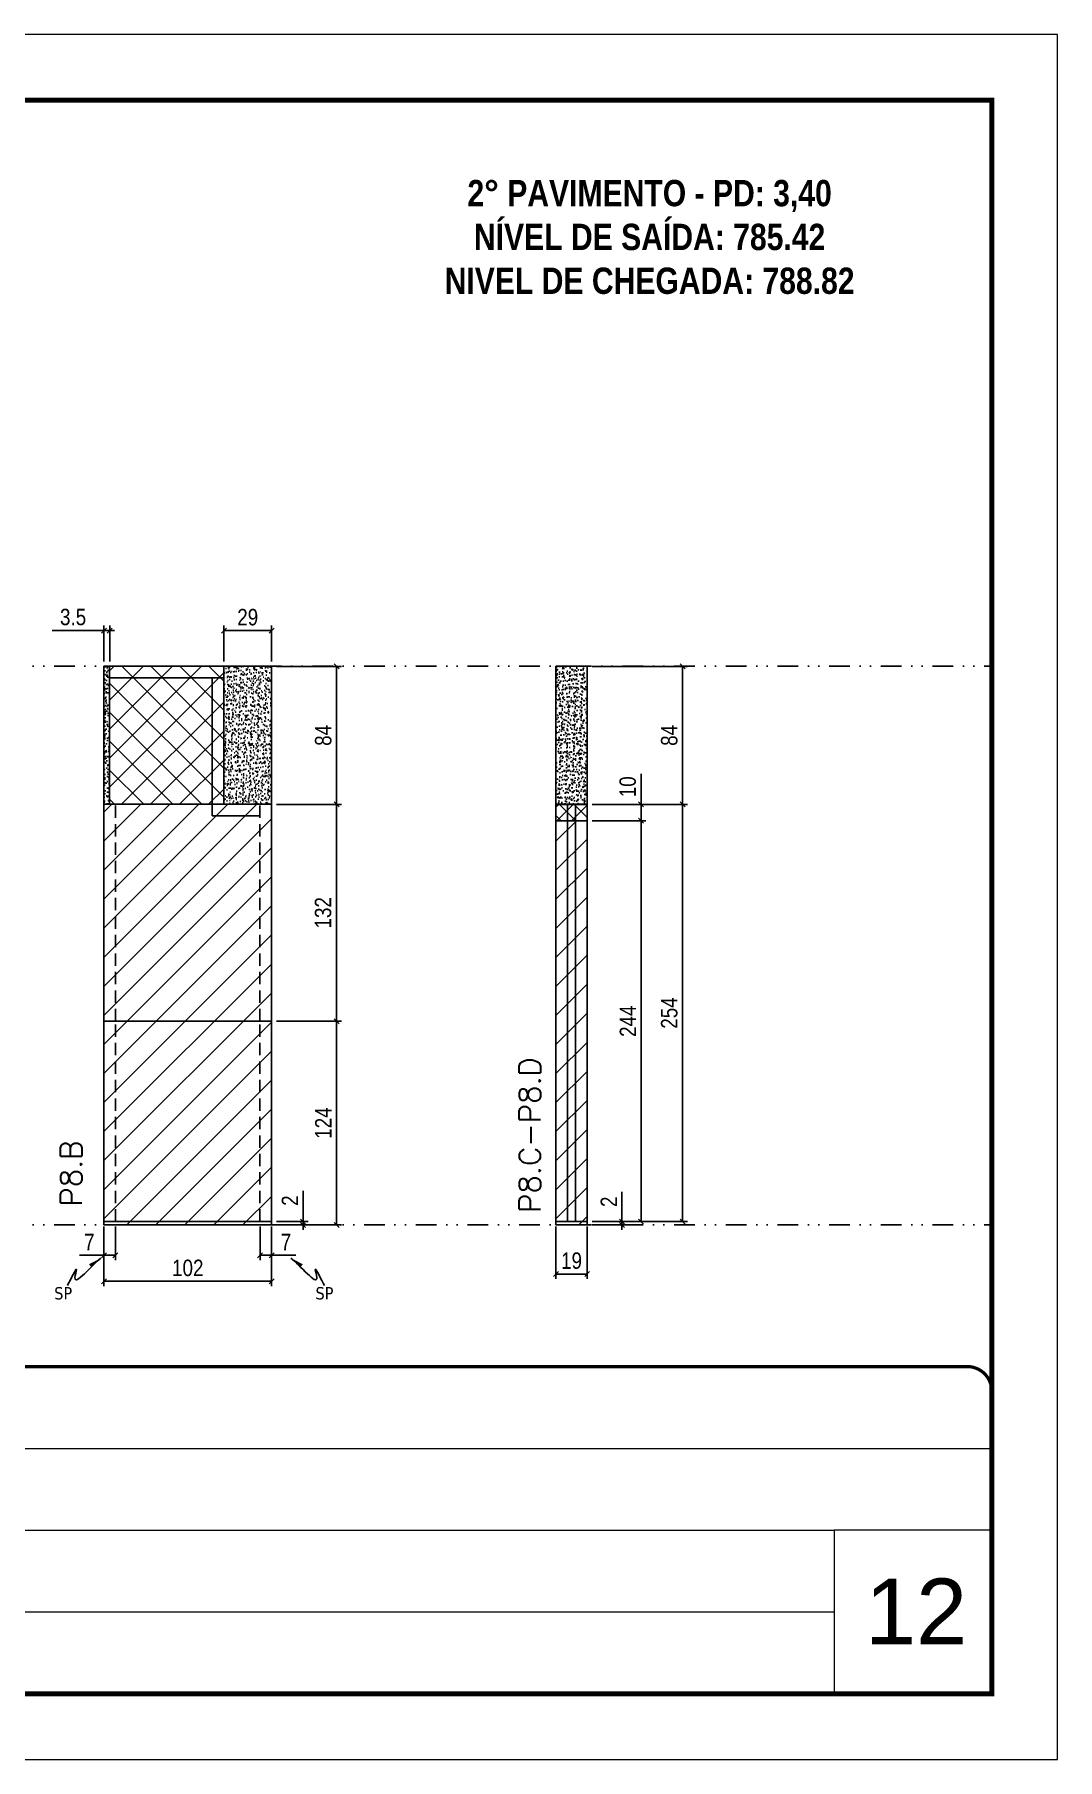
# Model space of a CAD drawing. Extents: x 2201 to 8455, y 252 to 7045.
# Drawn here: x 7832 to 8455, y 3698 to 4748 of the extents above; entities that cross this region are included whole.
import ezdxf

# ---------------------------------------------------------------- set-up
doc = ezdxf.new("R2010")
doc.units = 0
for name, pattern in [('CONTINUO', [0]), ('DASHED', [0.75, 0.5, -0.25]), ('DIVIDE2', [0.625, 0.25, -0.125, 0, -0.125, 0, -0.125]), ('HIDDEN', [0.375, 0.25, -0.125])]:
    doc.linetypes.add(name, pattern=pattern)
for name, color, linetype, lineweight in [('CARIMBO', 255, 'Continuous', 9), ('Folhas', 255, 'Continuous', 9), ('Hachura', 251, 'Continuous', 9), ('SARRAFO DE PRESSAO', 251, 'DASHED', 9), ('Texto Seção', 7, 'Continuous', 15)]:
    doc.layers.add(name, color=color, linetype=linetype, lineweight=lineweight)
for name, color, linetype in [('COTA', 241, 'Continuous'), ('NOMENCLATURA', 7, 'Continuous'), ('Nível', 160, 'Continuous'), ('Painéis', 200, 'Continuous'), ('SARR_2.2x7', 40, 'Continuous'), ('Sarrafo de Pressão', 42, 'HIDDEN'), ('texto', 7, 'Continuous')]:
    doc.layers.add(name, color=color, linetype=linetype)
doc.styles.add('ARIAL', font='arial.ttf')
doc.styles.add('COTA TECNICA', font='techl___.ttf', dxfattribs={"height": 10})
doc.styles.add('COTA TECNICA-50', font='techl___.ttf', dxfattribs={"height": 10})
doc.styles.add('REGUA-120', font='ROMANS.shx', dxfattribs={"height": 15})
doc.styles.add('ROMANC', font='techb___.ttf', dxfattribs={"height": 2.5})
doc.styles.get("Standard").update_dxf_attribs({"font": 'arial.ttf'})
doc.dimstyles.new('COTA PAINEL-50', dxfattribs={"dimtxt": 10, "dimasz": 3, "dimexe": 3, "dimexo": 3, "dimgap": 3, "dimtad": 1, "dimdec": 1, "dimzin": 12, "dimdsep": 46, "dimtxsty": 'COTA TECNICA-50', "dimblk1": 'OBLIQUE', "dimblk2": 'OBLIQUE', "dimsah": 1, "dimcen": 0.9, "dimclrd": 4, "dimclre": 4, "dimclrt": 240, "dimadec": 1, "dimazin": 3, "dimtfac": 1, "dimtdec": 1, "dimtmove": 0, "dimatfit": 3, "dimfxl": 1, "dimtolj": 1, "dimtzin": 12, "dimarcsym": 0})
doc.dimstyles.new('PAINEL', dxfattribs={"dimtxt": 10, "dimasz": 3, "dimexe": 3, "dimexo": 3, "dimgap": 3, "dimtad": 1, "dimdec": 1, "dimzin": 12, "dimdsep": 46, "dimtxsty": 'COTA TECNICA', "dimblk1": 'OBLIQUE', "dimblk2": 'OBLIQUE', "dimsah": 1, "dimcen": 0.9, "dimclrd": 4, "dimclre": 4, "dimclrt": 240, "dimadec": 1, "dimazin": 3, "dimtfac": 1, "dimtdec": 1, "dimtmove": 0, "dimatfit": 3, "dimfxl": 1, "dimtolj": 1, "dimtzin": 12, "dimarcsym": 0})
doc.dimstyles.get("Standard").update_dxf_attribs({"dimtxt": 0.18, "dimasz": 0.18, "dimexe": 0.18, "dimexo": 0.0625, "dimgap": 0.09, "dimtad": 0, "dimtih": 1, "dimtoh": 1, "dimdec": 4, "dimzin": 0, "dimdsep": 46, "dimtxsty": 'Standard', "dimcen": 0.09, "dimadec": 0, "dimazin": 0, "dimtfac": 1, "dimtdec": 4, "dimtofl": 0, "dimtmove": 0, "dimatfit": 3, "dimfxl": 1, "dimtolj": 1, "dimtzin": 0, "dimarcsym": 0})
pattern_1 = [(50, (-167614.649, -105473.8634), (5.46554007, -0.47817257), [0.5715, -6.2865]), (355, (-167614.649, -105473.8634), (-1.05730264, 5.73170536), [0.4572, -5.02921753]), (100.4514447, (-167614.1936, -105473.903), (4.40823741, 5.25353256), [0.48570026, -5.34270734]), (46.1842, (-167614.649, -105472.3394), (8.13237123, -1.26126984), [0.85725, -9.42975]), (96.6355576, (-167613.971, -105472.4445), (7.12212402, 7.42278374), [0.7285507, -8.01406824]), (351.184151, (-167614.649, -105472.339), (7.12212402, 7.42278374), [0.685799, -7.54379196]), (21, (-167613.887, -105472.7204), (4.54843174, -3.06795595), [0.5715, -6.2865]), (326, (-167613.887, -105472.7204), (1.85406085, 5.52563898), [0.4572, -5.0292]), (71.451445, (-167613.508, -105472.976), (6.40249258, 2.45768307), [0.48570026, -5.34269813]), (37.5, (-167614.649, -105473.8634), (0.092658098, 2.536651166), [0, -4.96824, 0, -5.1054, 0, -5.04825]), (7.5, (-167614.649, -105473.8634), (2.004589875, 3.005417245), [0, -2.91084, 0, -4.85394, 0, -1.92405]), (327.5, (-167616.3483, -105473.8634), (4.067717855, -0.17186232), [0, -1.905, 0, -5.9436, 0, -7.8867]), (317.5, (-167617.1103, -105473.8634), (4.44387544, 0.76279473), [0, -2.4765, 0, -3.94716, 0, -5.6007])]

# ---------------------------------------------------------------- blocks, each defined once
blk = doc.blocks.new('9999999999')
at = {"color": 30, "linetype": 'CONTINUO'}
for p, q in [((98564.6, 34379.6), (99584, 34379.6)), ((98564.6, 34329.8), (99488, 34329.8)), ((99584, 34329.8), (99488, 34329.8)), ((99488, 34329.8), (99488, 34230.2)), ((98564.6, 34280), (99488, 34280))]:
    blk.add_line(p, q, dxfattribs=at)
at = {"color": 30, "linetype": 'CONTINUO', "const_width": 2}
blk.add_lwpolyline([(99584, 34230.2), (99584, 34414.4, 0.414214), (99569, 34429.4), (98229, 34429.4, 0.414214), (98214, 34414.4), (98214, 34245.2, 0.414214), (98229, 34230.2), (99584, 34230.2)], format="xyb", dxfattribs=at)
at = {"layer": 'Folhas'}
blk.add_lwpolyline([(98139, 34190.2), (99624, 34190.2), (99624, 35240.2), (98139, 35240.2)], close=True, dxfattribs=at)
at = {"layer": 'Folhas', "color": 30, "const_width": 3}
blk.add_lwpolyline([(98214, 34230.2), (99584, 34230.2), (99584, 35200.2), (98214, 35200.2)], close=True, dxfattribs=at)
blk = doc.blocks.new('_Oblique')
at = {"color": 0, "linetype": 'ByBlock', "lineweight": -2}
blk.add_line((-0.5, -0.5), (0.5, 0.5), dxfattribs=at)
blk = doc.blocks.new('*D327')
at = {"layer": 'COTA', "color": 4, "lineweight": -2, "transparency": 16777216}
for p, q in [((7874.5, 4021.9), (7874.5, 3985.6)), ((7976.5, 4021.9), (7976.5, 3985.6)), ((7976.5, 3988.6), (7874.5, 3988.6))]:
    blk.add_line(p, q, dxfattribs=at)
at = {"layer": 'Defpoints', "color": 0, "transparency": 16777216}
for p in [(7874.5, 4024.9), (7976.5, 4024.9), (7874.5, 3988.6)]:
    blk.add_point(p, dxfattribs=at)
at = {"layer": 'COTA', "color": 4, "lineweight": -2, "transparency": 16777216, "xscale": 3, "yscale": 3, "zscale": 3, "rotation": 180}
blk.add_blockref('_Oblique', (7874.5, 3988.6), dxfattribs=at)
at = {"layer": 'COTA', "color": 4, "lineweight": -2, "transparency": 16777216, "xscale": 3, "yscale": 3, "zscale": 3}
blk.add_blockref('_Oblique', (7976.5, 3988.6), dxfattribs=at)
at = {"layer": 'COTA', "color": 240, "transparency": 16777216, "insert": (7925.5, 3996.7), "char_height": 10, "attachment_point": 5, "style": 'COTA TECNICA'}
blk.add_mtext('\\A1;102', dxfattribs=at)
blk = doc.blocks.new('*D328')
at = {"layer": 'COTA', "color": 4, "lineweight": -2, "transparency": 16777216}
for p, q in [((7969.5, 4021.9), (7969.5, 4001.4)), ((7976.5, 4019.9), (7976.5, 4001.4)), ((7969.5, 4004.4), (7976.5, 4004.4)), ((7976.5, 4004.4), (7991.2, 4004.4))]:
    blk.add_line(p, q, dxfattribs=at)
at = {"layer": 'Defpoints', "color": 0, "transparency": 16777216}
for p in [(7969.5, 4024.9), (7976.5, 4022.9), (7976.5, 4004.4)]:
    blk.add_point(p, dxfattribs=at)
at = {"layer": 'COTA', "color": 4, "lineweight": -2, "transparency": 16777216, "xscale": 3, "yscale": 3, "zscale": 3, "rotation": 180}
blk.add_blockref('_Oblique', (7969.5, 4004.4), dxfattribs=at)
at = {"layer": 'COTA', "color": 4, "lineweight": -2, "transparency": 16777216, "xscale": 3, "yscale": 3, "zscale": 3}
blk.add_blockref('_Oblique', (7976.5, 4004.4), dxfattribs=at)
at = {"layer": 'COTA', "color": 240, "transparency": 16777216, "insert": (7985.3, 4012.5), "char_height": 10, "attachment_point": 5, "style": 'COTA TECNICA-50'}
blk.add_mtext('\\A1;7', dxfattribs=at)
blk = doc.blocks.new('*D329')
at = {"layer": 'COTA', "color": 4, "lineweight": -2, "transparency": 16777216}
for p, q in [((7881.5, 4021.9), (7881.5, 4001.4)), ((7874.5, 4019.9), (7874.5, 4001.4)), ((7874.5, 4004.4), (7859.7, 4004.4)), ((7881.5, 4004.4), (7874.5, 4004.4))]:
    blk.add_line(p, q, dxfattribs=at)
at = {"layer": 'Defpoints', "color": 0, "transparency": 16777216}
for p in [(7874.5, 4022.9), (7881.5, 4024.9), (7874.5, 4004.4)]:
    blk.add_point(p, dxfattribs=at)
at = {"layer": 'COTA', "color": 4, "lineweight": -2, "transparency": 16777216, "xscale": 3, "yscale": 3, "zscale": 3, "rotation": 180}
blk.add_blockref('_Oblique', (7874.5, 4004.4), dxfattribs=at)
at = {"layer": 'COTA', "color": 4, "lineweight": -2, "transparency": 16777216, "xscale": 3, "yscale": 3, "zscale": 3}
blk.add_blockref('_Oblique', (7881.5, 4004.4), dxfattribs=at)
at = {"layer": 'COTA', "color": 240, "transparency": 16777216, "insert": (7865.6, 4012.5), "char_height": 10, "attachment_point": 5, "style": 'COTA TECNICA-50'}
blk.add_mtext('\\A1;7', dxfattribs=at)
blk = doc.blocks.new('*D330')
at = {"layer": 'COTA', "color": 4, "linetype": 'ByBlock', "lineweight": -2, "transparency": 16777216}
for p, q in [((7979.5, 4146.9), (8019.1, 4146.9)), ((8016.1, 4022.9), (8016.1, 4146.9)), ((7979.5, 4022.9), (8019.1, 4022.9))]:
    blk.add_line(p, q, dxfattribs=at)
at = {"layer": 'Defpoints', "color": 0, "linetype": 'ByBlock', "transparency": 16777216}
for p in [(7976.5, 4146.9), (8016.1, 4146.9), (7976.5, 4022.9)]:
    blk.add_point(p, dxfattribs=at)
at = {"layer": 'COTA', "color": 4, "linetype": 'ByBlock', "lineweight": -2, "transparency": 16777216, "xscale": 3, "yscale": 3, "zscale": 3}
for p, rotation in [((8016.1, 4146.9), 90), ((8016.1, 4022.9), 270)]:
    blk.add_blockref('_Oblique', p, dxfattribs=dict(at, rotation=rotation))
at = {"layer": 'COTA', "color": 240, "linetype": 'ByBlock', "transparency": 16777216, "insert": (8008, 4084.9), "char_height": 10, "attachment_point": 5, "rotation": 90, "style": 'COTA TECNICA'}
blk.add_mtext('\\A1;124', dxfattribs=at)
blk = doc.blocks.new('*D331')
at = {"layer": 'COTA', "color": 4, "lineweight": -2, "transparency": 16777216}
for p, q in [((7995.7, 4024.9), (7995.7, 4043.7)), ((7979.5, 4024.9), (7998.7, 4024.9)), ((7979.5, 4022.9), (7998.7, 4022.9)), ((7995.7, 4022.9), (7995.7, 4024.9)), ((7995.7, 4022.9), (7995.7, 4019.9))]:
    blk.add_line(p, q, dxfattribs=at)
at = {"layer": 'Defpoints', "color": 0, "transparency": 16777216}
for p in [(7976.5, 4024.9), (7976.5, 4022.9), (7995.7, 4022.9)]:
    blk.add_point(p, dxfattribs=at)
at = {"layer": 'COTA', "color": 4, "lineweight": -2, "transparency": 16777216, "xscale": 3, "yscale": 3, "zscale": 3}
for p, rotation in [((7995.7, 4024.9), 270), ((7995.7, 4022.9), 90)]:
    blk.add_blockref('_Oblique', p, dxfattribs=dict(at, rotation=rotation))
at = {"layer": 'COTA', "color": 240, "transparency": 16777216, "insert": (7987.7, 4037.7), "char_height": 10, "attachment_point": 5, "rotation": 90, "style": 'COTA TECNICA-50'}
blk.add_mtext('\\A1;2', dxfattribs=at)
blk = doc.blocks.new('*D332')
at = {"layer": 'COTA', "color": 4, "linetype": 'ByBlock', "lineweight": -2, "transparency": 16777216}
for p, q in [((7979.5, 4146.9), (8019.1, 4146.9)), ((8016.1, 4022.9), (8016.1, 4146.9)), ((7979.5, 4022.9), (8019.1, 4022.9))]:
    blk.add_line(p, q, dxfattribs=at)
at = {"layer": 'Defpoints', "color": 0, "linetype": 'ByBlock', "transparency": 16777216}
for p in [(7976.5, 4146.9), (8016.1, 4146.9), (7976.5, 4022.9)]:
    blk.add_point(p, dxfattribs=at)
at = {"layer": 'COTA', "color": 4, "linetype": 'ByBlock', "lineweight": -2, "transparency": 16777216, "xscale": 3, "yscale": 3, "zscale": 3}
for p, rotation in [((8016.1, 4146.9), 90), ((8016.1, 4022.9), 270)]:
    blk.add_blockref('_Oblique', p, dxfattribs=dict(at, rotation=rotation))
at = {"layer": 'COTA', "color": 240, "linetype": 'ByBlock', "transparency": 16777216, "insert": (8008, 4084.9), "char_height": 10, "attachment_point": 5, "rotation": 90, "style": 'COTA TECNICA'}
blk.add_mtext('\\A1;124', dxfattribs=at)
blk = doc.blocks.new('*D333')
at = {"layer": 'COTA', "color": 4, "lineweight": -2, "transparency": 16777216}
for p, q in [((7979.5, 4362.9), (8019.1, 4362.9)), ((8016.1, 4278.9), (8016.1, 4362.9)), ((7979.5, 4278.9), (8019.1, 4278.9))]:
    blk.add_line(p, q, dxfattribs=at)
at = {"layer": 'Defpoints', "color": 0, "transparency": 16777216}
for p in [(7976.5, 4362.9), (8016.1, 4362.9), (7976.5, 4278.9)]:
    blk.add_point(p, dxfattribs=at)
at = {"layer": 'COTA', "color": 4, "lineweight": -2, "transparency": 16777216, "xscale": 3, "yscale": 3, "zscale": 3}
for p, rotation in [((8016.1, 4362.9), 90), ((8016.1, 4278.9), 270)]:
    blk.add_blockref('_Oblique', p, dxfattribs=dict(at, rotation=rotation))
at = {"layer": 'COTA', "color": 240, "transparency": 16777216, "insert": (8008, 4320.9), "char_height": 10, "attachment_point": 5, "rotation": 90, "style": 'COTA TECNICA-50'}
blk.add_mtext('\\A1;84', dxfattribs=at)
blk = doc.blocks.new('*D341')
at = {"layer": 'COTA', "color": 4, "lineweight": -2, "transparency": 16777216}
for p, q in [((8149.6, 4021.9), (8149.6, 3990)), ((8168.6, 4021.9), (8168.6, 3990)), ((8149.6, 3993), (8168.6, 3993))]:
    blk.add_line(p, q, dxfattribs=at)
at = {"layer": 'Defpoints', "color": 0, "transparency": 16777216}
for p in [(8149.6, 4024.9), (8168.6, 4024.9), (8168.6, 3993)]:
    blk.add_point(p, dxfattribs=at)
at = {"layer": 'COTA', "color": 4, "lineweight": -2, "transparency": 16777216, "xscale": 3, "yscale": 3, "zscale": 3, "rotation": 180}
blk.add_blockref('_Oblique', (8149.6, 3993), dxfattribs=at)
at = {"layer": 'COTA', "color": 4, "lineweight": -2, "transparency": 16777216, "xscale": 3, "yscale": 3, "zscale": 3}
blk.add_blockref('_Oblique', (8168.6, 3993), dxfattribs=at)
at = {"layer": 'COTA', "color": 240, "transparency": 16777216, "insert": (8159.1, 4001.1), "char_height": 10, "attachment_point": 5, "style": 'COTA TECNICA'}
blk.add_mtext('\\A1;19', dxfattribs=at)
blk = doc.blocks.new('*D342')
at = {"layer": 'COTA', "color": 4, "lineweight": -2, "transparency": 16777216}
for p, q in [((8189.8, 4024.9), (8189.8, 4043)), ((8171.6, 4024.9), (8192.8, 4024.9)), ((8171.6, 4022.9), (8192.8, 4022.9)), ((8189.8, 4022.9), (8189.8, 4024.9)), ((8189.8, 4022.9), (8189.8, 4019.9))]:
    blk.add_line(p, q, dxfattribs=at)
at = {"layer": 'Defpoints', "color": 0, "transparency": 16777216}
for p in [(8168.6, 4024.9), (8168.6, 4022.9), (8189.8, 4024.9)]:
    blk.add_point(p, dxfattribs=at)
at = {"layer": 'COTA', "color": 4, "lineweight": -2, "transparency": 16777216, "xscale": 3, "yscale": 3, "zscale": 3}
for p, rotation in [((8189.8, 4024.9), 270), ((8189.8, 4022.9), 90)]:
    blk.add_blockref('_Oblique', p, dxfattribs=dict(at, rotation=rotation))
at = {"layer": 'COTA', "color": 240, "transparency": 16777216, "insert": (8181.8, 4037), "char_height": 10, "attachment_point": 5, "rotation": 90, "style": 'COTA TECNICA-50'}
blk.add_mtext('\\A1;2', dxfattribs=at)
blk = doc.blocks.new('*D722')
at = {"layer": 'COTA', "color": 4, "linetype": 'ByBlock', "lineweight": -2, "transparency": 16777216}
for p, q in [((8171.6, 4362.9), (8229.7, 4362.9)), ((8226.7, 4362.9), (8226.7, 4278.9)), ((8171.6, 4278.9), (8229.7, 4278.9))]:
    blk.add_line(p, q, dxfattribs=at)
at = {"layer": 'Defpoints', "color": 0, "linetype": 'ByBlock', "transparency": 16777216}
for p in [(8168.6, 4362.9), (8168.6, 4278.9), (8226.7, 4278.9)]:
    blk.add_point(p, dxfattribs=at)
at = {"layer": 'COTA', "color": 4, "linetype": 'ByBlock', "lineweight": -2, "transparency": 16777216, "xscale": 3, "yscale": 3, "zscale": 3}
for p, rotation in [((8226.7, 4362.9), 90), ((8226.7, 4278.9), 270)]:
    blk.add_blockref('_Oblique', p, dxfattribs=dict(at, rotation=rotation))
at = {"layer": 'COTA', "color": 240, "linetype": 'ByBlock', "transparency": 16777216, "insert": (8218.6, 4320.9), "char_height": 10, "attachment_point": 5, "rotation": 90, "style": 'COTA TECNICA'}
blk.add_mtext('\\A1;84', dxfattribs=at)
blk = doc.blocks.new('*D723')
at = {"layer": 'COTA', "color": 4, "lineweight": -2, "transparency": 16777216}
for p, q in [((8201.4, 4278.9), (8201.4, 4297.4)), ((8171.6, 4278.9), (8204.4, 4278.9)), ((8201.4, 4268.9), (8201.4, 4278.9)), ((8171.6, 4268.9), (8204.4, 4268.9))]:
    blk.add_line(p, q, dxfattribs=at)
at = {"layer": 'Defpoints', "color": 0, "transparency": 16777216}
for p in [(8168.6, 4278.9), (8201.4, 4278.9), (8168.6, 4268.9)]:
    blk.add_point(p, dxfattribs=at)
at = {"layer": 'COTA', "color": 4, "lineweight": -2, "transparency": 16777216, "xscale": 3, "yscale": 3, "zscale": 3}
for p, rotation in [((8201.4, 4278.9), 90), ((8201.4, 4268.9), 270)]:
    blk.add_blockref('_Oblique', p, dxfattribs=dict(at, rotation=rotation))
at = {"layer": 'COTA', "color": 240, "transparency": 16777216, "insert": (8193.3, 4289.6), "char_height": 10, "attachment_point": 5, "rotation": 90, "style": 'COTA TECNICA-50'}
blk.add_mtext('\\A1;10', dxfattribs=at)
blk = doc.blocks.new('*D698')
at = {"layer": 'COTA', "color": 4, "lineweight": -2, "transparency": 16777216}
for p, q in [((8171.6, 4268.9), (8204.4, 4268.9)), ((8201.4, 4024.9), (8201.4, 4268.9)), ((8171.6, 4024.9), (8204.4, 4024.9))]:
    blk.add_line(p, q, dxfattribs=at)
at = {"layer": 'Defpoints', "color": 0, "transparency": 16777216}
for p in [(8168.6, 4268.9), (8201.4, 4268.9), (8168.6, 4024.9)]:
    blk.add_point(p, dxfattribs=at)
at = {"layer": 'COTA', "color": 4, "lineweight": -2, "transparency": 16777216, "xscale": 3, "yscale": 3, "zscale": 3}
for p, rotation in [((8201.4, 4268.9), 90), ((8201.4, 4024.9), 270)]:
    blk.add_blockref('_Oblique', p, dxfattribs=dict(at, rotation=rotation))
at = {"layer": 'COTA', "color": 240, "transparency": 16777216, "insert": (8193.4, 4146.9), "char_height": 10, "attachment_point": 5, "rotation": 90, "style": 'COTA TECNICA'}
blk.add_mtext('\\A1;244', dxfattribs=at)
blk = doc.blocks.new('*D699')
at = {"layer": 'COTA', "color": 4, "lineweight": -2, "transparency": 16777216}
for p, q in [((7947.5, 4365.9), (7947.5, 4387.7)), ((7976.5, 4384.7), (7947.5, 4384.7)), ((7976.5, 4365.9), (7976.5, 4387.7))]:
    blk.add_line(p, q, dxfattribs=at)
at = {"layer": 'Defpoints', "color": 0, "transparency": 16777216}
for p in [(7947.5, 4384.7), (7947.5, 4362.9), (7976.5, 4362.9)]:
    blk.add_point(p, dxfattribs=at)
at = {"layer": 'COTA', "color": 4, "lineweight": -2, "transparency": 16777216, "xscale": 3, "yscale": 3, "zscale": 3, "rotation": 180}
blk.add_blockref('_Oblique', (7947.5, 4384.7), dxfattribs=at)
at = {"layer": 'COTA', "color": 4, "lineweight": -2, "transparency": 16777216, "xscale": 3, "yscale": 3, "zscale": 3}
blk.add_blockref('_Oblique', (7976.5, 4384.7), dxfattribs=at)
at = {"layer": 'COTA', "color": 240, "transparency": 16777216, "insert": (7962, 4392.8), "char_height": 10, "attachment_point": 5, "style": 'COTA TECNICA'}
blk.add_mtext('\\A1;29', dxfattribs=at)
blk = doc.blocks.new('*D289')
at = {"layer": 'COTA', "color": 4, "lineweight": -2, "transparency": 16777216}
for p, q in [((7874.5, 4384.7), (7842.9, 4384.7)), ((7874.5, 4365.9), (7874.5, 4387.7)), ((7878, 4384.7), (7874.5, 4384.7)), ((7878, 4365.9), (7878, 4387.7)), ((7878, 4384.7), (7881, 4384.7))]:
    blk.add_line(p, q, dxfattribs=at)
at = {"layer": 'Defpoints', "color": 0, "transparency": 16777216}
for p in [(7874.5, 4384.7), (7874.5, 4362.9), (7878, 4362.9)]:
    blk.add_point(p, dxfattribs=at)
at = {"layer": 'COTA', "color": 4, "lineweight": -2, "transparency": 16777216, "xscale": 3, "yscale": 3, "zscale": 3}
blk.add_blockref('_Oblique', (7874.5, 4384.7), dxfattribs=at)
at = {"layer": 'COTA', "color": 4, "lineweight": -2, "transparency": 16777216, "xscale": 3, "yscale": 3, "zscale": 3, "rotation": 180}
blk.add_blockref('_Oblique', (7878, 4384.7), dxfattribs=at)
at = {"layer": 'COTA', "color": 240, "transparency": 16777216, "insert": (7855.7, 4392.9), "char_height": 10, "attachment_point": 5, "style": 'COTA TECNICA'}
blk.add_mtext('\\A1;3.5', dxfattribs=at)
blk = doc.blocks.new('*D700')
at = {"layer": 'COTA', "color": 4, "lineweight": -2, "transparency": 16777216}
for p, q in [((7979.5, 4278.9), (8019.1, 4278.9)), ((8016.1, 4278.9), (8016.1, 4146.9)), ((7979.5, 4146.9), (8019.1, 4146.9))]:
    blk.add_line(p, q, dxfattribs=at)
at = {"layer": 'Defpoints', "color": 0, "transparency": 16777216}
for p in [(7976.5, 4278.9), (7976.5, 4146.9), (8016.1, 4146.9)]:
    blk.add_point(p, dxfattribs=at)
at = {"layer": 'COTA', "color": 4, "lineweight": -2, "transparency": 16777216, "xscale": 3, "yscale": 3, "zscale": 3}
for p, rotation in [((8016.1, 4278.9), 90), ((8016.1, 4146.9), 270)]:
    blk.add_blockref('_Oblique', p, dxfattribs=dict(at, rotation=rotation))
at = {"layer": 'COTA', "color": 240, "transparency": 16777216, "insert": (8007.9, 4212.9), "char_height": 10, "attachment_point": 5, "rotation": 90, "style": 'COTA TECNICA'}
blk.add_mtext('\\A1;132', dxfattribs=at)
blk = doc.blocks.new('*D290')
at = {"layer": 'COTA', "color": 4, "lineweight": -2, "transparency": 16777216}
for p, q in [((8171.6, 4278.9), (8229.7, 4278.9)), ((8226.7, 4278.9), (8226.7, 4024.9)), ((8171.6, 4024.9), (8229.7, 4024.9))]:
    blk.add_line(p, q, dxfattribs=at)
at = {"layer": 'Defpoints', "color": 0, "transparency": 16777216}
for p in [(8168.6, 4278.9), (8168.6, 4024.9), (8226.7, 4024.9)]:
    blk.add_point(p, dxfattribs=at)
at = {"layer": 'COTA', "color": 4, "lineweight": -2, "transparency": 16777216, "xscale": 3, "yscale": 3, "zscale": 3}
for p, rotation in [((8226.7, 4278.9), 90), ((8226.7, 4024.9), 270)]:
    blk.add_blockref('_Oblique', p, dxfattribs=dict(at, rotation=rotation))
at = {"layer": 'COTA', "color": 240, "transparency": 16777216, "insert": (8218.6, 4151.9), "char_height": 10, "attachment_point": 5, "rotation": 90, "style": 'COTA TECNICA'}
blk.add_mtext('\\A1;254', dxfattribs=at)

msp = doc.modelspace()

# ---------------------------------------------------------------- hatches: boundary and pattern name
at = {"layer": 'COTA', "linetype": 'ByBlock'}
h = msp.add_hatch(dxfattribs=at)
h.set_pattern_fill('AR-CONC', color=256, scale=0.03)
h.set_pattern_definition(pattern_1)
h.paths.add_polyline_path([(7874.46, 4278.93), (7877.96, 4278.93), (7877.96, 4362.93), (7874.46, 4362.93)])
h = msp.add_hatch(dxfattribs=at)
h.set_pattern_fill('AR-CONC', color=256, scale=0.03)
h.set_pattern_definition(pattern_1)
h.paths.add_polyline_path([(7947.46, 4278.93), (7976.46, 4278.93), (7976.46, 4362.93), (7947.46, 4362.93)])
h = msp.add_hatch(dxfattribs=at)
h.set_pattern_fill('AR-CONC', color=256, scale=0.03)
h.set_pattern_definition([(50, (-939.5315, 250.9333), (5.46554, -0.4781726), [0.5715, -6.2865]), (355, (-939.5315, 250.933), (-1.0573026, 5.7317054), [0.4572, -5.0292175]), (100.451445, (-939.076, 250.8934), (4.4082374, 5.2535326), [0.4857003, -5.3427073]), (46.1842, (-939.5315, 252.457), (8.132371, -1.26127), [0.85725, -9.42975]), (96.63556, (-938.854, 252.352), (7.122124, 7.422784), [0.728551, -8.014068]), (351.18415, (-939.5315, 252.457), (7.122124, 7.422784), [0.685799, -7.543792]), (21, (-938.7695, 252.0763), (4.5484317, -3.067956), [0.5715, -6.2865]), (326, (-938.7695, 252.076), (1.854061, 5.525639), [0.4572, -5.0292]), (71.451445, (-938.3905, 251.8206), (6.4024926, 2.457683), [0.4857003, -5.342698]), (37.5, (-939.5315, 250.9333), (0.0926581, 2.53665117), [0, -4.96824, 0, -5.1054, 0, -5.04825]), (7.5, (-939.5315, 250.9333), (2.0045899, 3.00541724), [0, -2.91084, 0, -4.85394, 0, -1.92405]), (327.5, (-941.2308, 250.9333), (4.06771786, -0.1718623), [0, -1.905, 0, -5.9436, 0, -7.8867]), (317.5, (-941.9928, 250.9333), (4.4438754, 0.7627947), [0, -2.4765, 0, -3.94716, 0, -5.6007])])
h.paths.add_polyline_path([(8168.59, 4362.93), (8149.59, 4362.93), (8149.59, 4278.9), (8168.59, 4278.9)])
at = {"layer": 'Hachura', "linetype": 'ByBlock'}
h = msp.add_hatch(dxfattribs=at)
h.set_pattern_fill('ANSI37', color=256, scale=100)
h.set_pattern_definition([(45, (-109275.669, -30716.115), (-8.8388348, 8.8388348), []), (135, (-109275.669, -30716.115), (-8.8388348, -8.8388348), [])])
h.paths.add_polyline_path([(7947.46, 4278.93), (7947.46, 4362.93), (7877.96, 4362.93), (7877.96, 4278.93)])
h = msp.add_hatch(dxfattribs=at)
h.set_pattern_fill('ANSI31', color=256, scale=100)
h.set_pattern_definition([(45, (-109275.669, -31028.35), (-8.8388348, 8.8388348), [])])
h.paths.add_polyline_path([(7976.46, 4278.93), (7874.46, 4278.93), (7874.46, 4022.93), (7976.46, 4022.93)])
h = msp.add_hatch(dxfattribs=at)
h.set_pattern_fill('ANSI37', color=256, scale=2)
h.set_pattern_definition([(45, (-164444.649, -106622.4624), (-4.49012806, 4.49012806), []), (135, (-164444.649, -106622.4624), (-4.49012806, -4.49012806), [])])
h.paths.add_polyline_path([(8168.59, 4268.9), (8168.59, 4278.9), (8149.59, 4278.9), (8149.59, 4268.9)])
h = msp.add_hatch(dxfattribs=at)
h.set_pattern_fill('ANSI31', color=256, scale=100)
h.set_pattern_definition([(45, (-109000.536, -31028.374), (-8.8388348, 8.8388348), [])])
h.paths.add_polyline_path([(8168.59, 4022.9), (8168.59, 4268.9), (8149.59, 4268.9), (8149.59, 4022.9)])

# ---------------------------------------------------------------- linework, layer by layer
at = {"layer": 'COTA', "linetype": 'ByBlock'}
for p, q in [((7874.46, 4278.93), (7874.46, 4362.93)), ((7874.46, 4362.93), (7877.96, 4362.93)), ((7947.46, 4362.93), (7976.46, 4362.93)), ((7976.46, 4362.93), (7976.46, 4362.93)), ((7976.46, 4278.93), (7976.46, 4362.93))]:
    msp.add_line(p, q, dxfattribs=at)
msp.add_lwpolyline([(8149.59, 4278.9), (8168.59, 4278.9), (8168.59, 4362.93), (8149.59, 4362.93)], close=True, dxfattribs=at)
at = {"layer": 'Nível', "color": 4, "linetype": 'DIVIDE2', "ltscale": 50}
for p, q in [((7435.34, 4362.93), (8414.87, 4362.93)), ((7435.34, 4022.93), (8414.87, 4022.93))]:
    msp.add_line(p, q, dxfattribs=at)
at = {"layer": 'Painéis'}
for p, q in [((7947.46, 4362.93), (7877.96, 4362.93)), ((7877.96, 4362.93), (7877.96, 4278.93)), ((7947.46, 4278.93), (7947.46, 4362.93)), ((7877.96, 4278.93), (7874.46, 4278.93)), ((7874.46, 4278.93), (7874.46, 4278.93)), ((7874.46, 4278.93), (7976.46, 4278.93)), ((7976.46, 4278.93), (7874.46, 4278.93)), ((7874.46, 4146.93), (7874.46, 4278.93)), ((7947.46, 4278.93), (7976.46, 4278.93)), ((7976.46, 4278.93), (7976.46, 4278.93)), ((7976.46, 4278.93), (7976.46, 4146.93)), ((8149.59, 4278.93), (8168.59, 4278.93)), ((8149.59, 4278.9), (8149.59, 4024.93)), ((8149.59, 4278.9), (8168.59, 4278.9)), ((8168.59, 4278.9), (8149.59, 4278.9)), ((8168.59, 4278.9), (8168.59, 4024.93)), ((8168.59, 4268.93), (8149.59, 4268.93)), ((7874.46, 4146.93), (7976.46, 4146.93)), ((7874.46, 4024.93), (7874.46, 4146.93)), ((7976.46, 4146.93), (7874.46, 4146.93)), ((7976.46, 4146.93), (7976.46, 4024.93)), ((7976.46, 4024.93), (7874.46, 4024.93)), ((8149.59, 4024.93), (8168.59, 4024.93)), ((8149.59, 4024.93), (8168.59, 4024.93)), ((8149.59, 4022.93), (8149.59, 4024.93)), ((8168.59, 4022.93), (8149.59, 4022.93)), ((8168.59, 4024.93), (8168.59, 4022.93))]:
    msp.add_line(p, q, dxfattribs=at)
msp.add_lwpolyline([(7874.46, 4022.93), (7976.46, 4022.93), (7976.46, 4024.93), (7874.46, 4024.93)], close=True, dxfattribs=at)
at = {"layer": 'SARR_2.2x7'}
for p, q in [((7947.46, 4355.93), (7877.96, 4355.93)), ((7940.46, 4278.93), (7940.46, 4355.93)), ((7940.46, 4271.93), (7940.46, 4278.93)), ((7947.46, 4278.93), (7940.46, 4278.93)), ((8156.59, 4278.9), (8156.59, 4024.93)), ((8161.59, 4278.9), (8161.59, 4024.93)), ((7940.46, 4271.93), (7969.46, 4271.93))]:
    msp.add_line(p, q, dxfattribs=at)
at = {"layer": 'Sarrafo de Pressão', "ltscale": 30}
for p, q in [((7881.46, 4278.93), (7880.96, 4278.93)), ((7881.46, 4146.93), (7881.46, 4278.93)), ((7969.46, 4278.93), (7969.46, 4278.93)), ((7969.46, 4146.93), (7969.46, 4278.93)), ((7881.46, 4024.93), (7881.46, 4146.93)), ((7969.46, 4024.93), (7969.46, 4146.93))]:
    msp.add_line(p, q, dxfattribs=at)

# ---------------------------------------------------------------- block references
at = {"layer": 'SARRAFO DE PRESSAO', "color": 6, "linetype": 'ByBlock'}
msp.add_blockref('9999999999', (-91169.11, -30492.69), dxfattribs=at)

# ---------------------------------------------------------------- texts
at = {"layer": 'CARIMBO', "style": 'ARIAL'}
msp.add_text('12', height=40, dxfattribs=at).set_placement((8337.73, 3767.66))
at = {"layer": 'NOMENCLATURA', "color": 2, "insert": (8206.61, 4685.65), "char_height": 16, "attachment_point": 2, "style": 'ROMANC'}
msp.add_mtext_dynamic_manual_height_columns('\\P2° PAVIMENTO - PD: 3,40\\PNÍVEL DE SAÍDA: 785.42\\PNIVEL DE CHEGADA: 788.82', width=328.3607, gutter_width=1, heights=[0], dxfattribs=at)
at = {"layer": 'texto', "color": 0, "char_height": 7.5, "attachment_point": 5}
for insert in [(7849.68, 3981.25), (8008.71, 3981.25)]:
    msp.add_mtext('{\\fTahoma|b0|i0|c0|p34;\\C4;SP}', dxfattribs=dict(at, insert=insert))
at = {"layer": 'Texto Seção', "char_height": 13, "width": 285.3299, "attachment_point": 7, "rotation": 90, "style": 'REGUA-120'}
for s, insert in [('\\pxt4;P8.C-P8.D', (8140.14, 4030.34)), ('P8.B', (7860.99, 4034.18))]:
    msp.add_mtext(s, dxfattribs=dict(at, insert=insert))

# ---------------------------------------------------------------- dimensions: what is measured, and where the dimension line sits
at = {"layer": 'COTA'}
for base, p1, p2, angle, dimstyle, picture, middle in [((7874.46, 4384.7), (7877.96, 4362.93), (7874.46, 4362.93), 180, 'PAINEL', '*D289', (7855.66, 4392.92)), ((7947.46, 4384.7), (7976.46, 4362.93), (7947.46, 4362.93), 180, 'PAINEL', '*D699', (7961.96, 4392.79)), ((8016.1, 4362.93), (7976.46, 4278.93), (7976.46, 4362.93), 90, 'COTA PAINEL-50', '*D333', (8008, 4320.93)), ((8201.45, 4278.93), (8168.59, 4268.93), (8168.59, 4278.93), 90, 'COTA PAINEL-50', '*D723', (8193.34, 4289.64)), ((8016.1, 4146.93), (7976.46, 4278.93), (7976.46, 4146.93), 90, 'PAINEL', '*D700', (8007.88, 4212.93)), ((8226.7, 4024.93), (8168.59, 4278.93), (8168.59, 4024.93), 90, 'PAINEL', '*D290', (8218.59, 4151.93)), ((8201.45, 4268.93), (8168.59, 4024.93), (8168.59, 4268.93), 90, 'PAINEL', '*D698', (8193.37, 4146.93)), ((7874.46, 4004.42), (7881.46, 4024.93), (7874.46, 4022.93), 180, 'COTA PAINEL-50', '*D329', (7865.59, 4012.49))]:
    dim = msp.add_linear_dim(base=base, p1=p1, p2=p2, angle=angle, dimstyle=dimstyle, dxfattribs=at)
    dim.commit()
    dim.dimension.update_dxf_attribs({"geometry": picture, "text_midpoint": middle})
at = {"layer": 'COTA', "linetype": 'ByBlock'}
dim = msp.add_linear_dim(base=(8226.7, 4278.9), p1=(8168.59, 4362.93), p2=(8168.59, 4278.9), angle=90, dimstyle='PAINEL', dxfattribs=at)
dim.commit()
dim.dimension.update_dxf_attribs({"geometry": '*D722', "text_midpoint": (8218.6, 4320.91)})
for picture in ['*D330', '*D332']:
    dim = msp.add_aligned_dim(p1=(7976.46, 4022.93), p2=(7976.46, 4146.93), distance=-39.64, dimstyle='PAINEL', dxfattribs=at)
    dim.commit()
    dim.dimension.update_dxf_attribs({"geometry": picture, "text_midpoint": (8008.03, 4084.93)})
at = {"layer": 'COTA'}
for base, p1, p2, picture, middle in [((7995.72, 4022.93), (7976.46, 4024.93), (7976.46, 4022.93), '*D331', (7995.72, 4037.67)), ((8189.78, 4024.93), (8168.59, 4022.93), (8168.59, 4024.93), '*D342', (8189.78, 4036.98))]:
    dim = msp.add_linear_dim(base=base, p1=p1, p2=p2, angle=90, dimstyle='COTA PAINEL-50', dxfattribs=at)
    dim.commit()
    dim.dimension.update_dxf_attribs({"geometry": picture, "text_midpoint": middle, "dimtype": 160})
dim = msp.add_linear_dim(base=(7874.46, 3988.56), p1=(7976.46, 4024.93), p2=(7874.46, 4024.93), angle=180, dimstyle='PAINEL', override={"dimarcsym": 2}, dxfattribs=at)
dim.commit()
dim.dimension.update_dxf_attribs({"geometry": '*D327', "text_midpoint": (7925.46, 3996.67)})
dim = msp.add_linear_dim(base=(7976.46, 4004.42), p1=(7969.46, 4024.93), p2=(7976.46, 4022.93), dimstyle='COTA PAINEL-50', dxfattribs=at)
dim.commit()
dim.dimension.update_dxf_attribs({"geometry": '*D328', "text_midpoint": (7985.32, 4012.49)})
dim = msp.add_linear_dim(base=(8168.59, 3993.03), p1=(8149.59, 4024.93), p2=(8168.59, 4024.93), dimstyle='PAINEL', override={"dimarcsym": 2}, dxfattribs=at)
dim.commit()
dim.dimension.update_dxf_attribs({"geometry": '*D341', "text_midpoint": (8159.09, 4001.12)})

# ---------------------------------------------------------------- leaders
at = {"layer": 'COTA', "path_type": 1}
for points in [[(7872.63, 4002.74), (7856.84, 3990.91), (7857.77, 3995.72), (7852.22, 3985.94)], [(7988.29, 4002.74), (8004.07, 3990.91), (8003.15, 3995.72), (8008.7, 3985.94)]]:
    msp.add_leader(points, dimstyle='Standard', override={"dimasz": 8}, dxfattribs=at)

doc.saveas('drawing.dxf')
